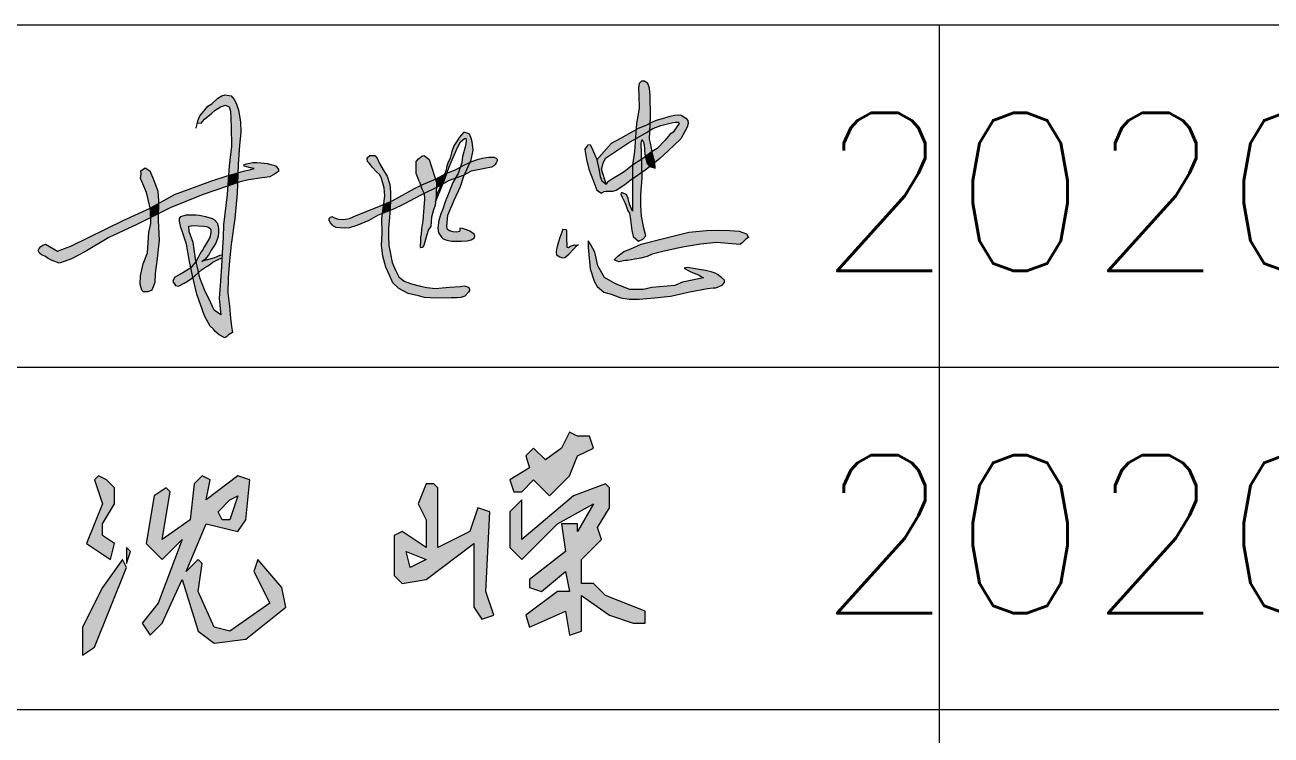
# Model space of a CAD drawing. Header units: millimetres. Extents: x 866561 to 876967, y 40200 to 44891.
# Drawn here: x 868176.13 to 868199.78, y 40240.37 to 40253.85 of the extents above; entities that cross this region are included whole.
import ezdxf
from ezdxf.enums import TextEntityAlignment as Align

# ---------------------------------------------------------------- set-up
doc = ezdxf.new("R2010")
doc.units = ezdxf.units.MM
doc.header["$LTSCALE"] = 1000
doc.header["$MEASUREMENT"] = 0
doc.layers.add('HATCH', color=8, linetype='Continuous')
doc.styles.add('ECEC_TQ', font='txt_l.shx', dxfattribs={"bigfont": 'hztxt_l.shx'})

msp = doc.modelspace()

# ---------------------------------------------------------------- hatches: boundary and pattern name
at = {"linetype": 'Continuous'}
h = msp.add_hatch(color=256, dxfattribs=at)
h.paths.add_polyline_path([(868184.648, 40244.006), (868184.648, 40242.796), (868184.799, 40242.569), (868185.026, 40242.645), (868184.874, 40243.099), (868184.95, 40244.611), (868184.723, 40244.687), (868184.572, 40244.233), (868183.967, 40243.931), (868183.967, 40245.065), (868183.891, 40245.141), (868183.74, 40245.141), (868183.589, 40244.762), (868183.74, 40244.46), (868183.74, 40243.931), (868183.286, 40244.233), (868183.135, 40244.157), (868183.135, 40243.401), (868183.286, 40243.25), (868183.74, 40243.326)])
h.paths.add_polyline_path([(868183.74, 40243.704), (868183.438, 40243.552), (868183.362, 40243.855)], flags=16)
h.paths.add_polyline_path([(868186.463, 40245.292), (868186.614, 40245.67), (868186.916, 40245.821), (868186.841, 40246.048), (868186.614, 40246.048), (868186.463, 40246.124), (868186.311, 40245.821), (868186.009, 40245.594), (868185.782, 40245.821), (868185.631, 40245.67), (868185.706, 40245.443), (868185.328, 40245.216), (868185.404, 40244.989), (868185.555, 40244.989), (868185.782, 40245.216), (868186.084, 40244.914)])
h.paths.add_polyline_path([(868187.219, 40244.687), (868187.219, 40245.065), (868187.143, 40245.141), (868186.538, 40244.914), (868185.555, 40244.082), (868185.555, 40244.838), (868185.328, 40244.611), (868185.328, 40243.931), (868185.555, 40243.704), (868186.236, 40244.384), (868186.916, 40244.762), (868186.614, 40244.233), (868186.614, 40244.384), (868186.311, 40244.384), (868186.387, 40243.855), (868185.706, 40243.326), (868185.706, 40243.174), (868185.933, 40243.099), (868186.387, 40243.477), (868186.463, 40243.099), (868186.236, 40243.099), (868185.631, 40242.645), (868185.706, 40242.418), (868186.387, 40242.721), (868186.463, 40242.267), (868186.689, 40242.342), (868186.689, 40243.023), (868187.219, 40242.645), (868187.673, 40242.494), (868187.899, 40242.494), (868187.899, 40242.721), (868187.143, 40243.023), (868186.916, 40243.25), (868186.689, 40243.25), (868186.689, 40243.704), (868187.068, 40244.082), (868186.992, 40244.309)])
h = msp.add_hatch(color=256, dxfattribs=at)
h.paths.add_polyline_path([(868177.6, 40244.157), (868177.6, 40244.384), (868177.827, 40244.762), (868177.827, 40245.065), (868177.676, 40245.216), (868177.525, 40245.292), (868177.449, 40245.216), (868177.6, 40244.762), (868177.298, 40244.006), (868177.751, 40243.704), (868177.827, 40244.006)])
h.paths.add_polyline_path([(868178.13, 40243.855), (868178.054, 40243.931), (868178.054, 40243.628)])
h.paths.add_polyline_path([(868178.054, 40243.552), (868177.978, 40243.704), (868177.6, 40243.174), (868177.222, 40242.418), (868177.222, 40241.889), (868177.449, 40242.04)])
h.paths.add_polyline_path([(868179.566, 40244.384), (868180.171, 40244.233), (868180.323, 40244.46), (868180.398, 40245.216), (868180.171, 40245.292), (868179.566, 40244.838), (868179.642, 40245.216), (868179.491, 40245.292), (868179.34, 40245.141), (868179.264, 40244.46), (868178.735, 40244.082), (868178.886, 40244.989), (868178.81, 40245.065), (868178.583, 40244.914), (868178.432, 40244.006), (868178.735, 40243.704), (868179.113, 40244.082), (868178.659, 40242.872), (868178.356, 40242.494), (868178.508, 40242.267), (868178.735, 40242.494), (868179.113, 40243.326), (868179.415, 40242.342), (868179.718, 40242.116), (868180.323, 40242.191), (868181.079, 40242.796), (868181.003, 40243.174), (868180.55, 40243.704), (868180.474, 40243.477), (868180.776, 40242.872), (868180.02, 40242.342), (868179.718, 40242.418), (868179.415, 40243.099), (868179.491, 40243.628), (868179.415, 40243.704), (868179.188, 40243.477)])
h.paths.add_polyline_path([(868179.793, 40244.611), (868180.02, 40244.838), (868180.171, 40244.914), (868180.02, 40244.46), (868179.869, 40244.46)], flags=16)
at = {"layer": 'HATCH'}
for points in [[(868187.994, 40252.523), (868187.983, 40252.653), (868187.951, 40252.744), (868187.888, 40252.786), (868187.829, 40252.786), (868187.787, 40252.74), (868187.769, 40252.663), (868187.776, 40252.512), (868187.783, 40252.271), (868187.734, 40251.98), (868187.726, 40251.869), (868187.772, 40251.896), (868187.917, 40251.954), (868187.995, 40251.992), (868188.001, 40252.109)], [(868180.202, 40251.574), (868180.223, 40251.809), (868180.22, 40252.015), (868180.18, 40252.234), (868180.137, 40252.37), (868180.097, 40252.439), (868180.041, 40252.509), (868179.929, 40252.53), (868179.865, 40252.511), (868179.79, 40252.466), (868179.675, 40252.359), (868179.598, 40252.309), (868179.526, 40252.215), (868179.451, 40252.127), (868179.408, 40252.031), (868179.399, 40251.996), (868179.473, 40251.989), (868179.537, 40252.063), (868179.669, 40252.174), (868179.736, 40252.235), (868179.837, 40252.302), (868179.935, 40252.329), (868180.003, 40252.302), (868180.03, 40252.214), (868180.043, 40251.914), (868180.05, 40251.554), (868180.006, 40251.176), (868179.994, 40250.995), (868180.171, 40251.046), (868180.178, 40251.204)], [(868187.995, 40251.992), (868187.917, 40251.954), (868187.772, 40251.896), (868187.726, 40251.869), (868187.713, 40251.692), (868187.925, 40251.814), (868187.988, 40251.855)], [(868188.708, 40252.04), (868188.669, 40252.082), (868188.581, 40252.139), (868188.529, 40252.145), (868188.452, 40252.142), (868188.371, 40252.12), (868188.225, 40252.076), (868188.111, 40252.044), (868188.022, 40252.005), (868187.995, 40251.992), (868187.988, 40251.855), (868188.041, 40251.89), (868188.197, 40251.943), (868188.323, 40251.977), (868188.431, 40251.999), (868188.477, 40252.007), (868188.526, 40252.006), (868188.543, 40251.981), (868188.432, 40251.821), (868188.365, 40251.771), (868188.278, 40251.667), (868188.129, 40251.51), (868188.029, 40251.45), (868188.043, 40251.379), (868188.081, 40251.241), (868188.176, 40251.318), (868188.334, 40251.464), (868188.575, 40251.693), (868188.698, 40251.915), (868188.715, 40251.985)], [(868184.272, 40251.381), (868184.344, 40251.541), (868184.394, 40251.632), (868184.43, 40251.663), (868184.471, 40251.698), (868184.496, 40251.703), (868184.504, 40251.655), (868184.486, 40251.561), (868184.433, 40251.354), (868184.42, 40251.239), (868184.39, 40251.152), (868184.403, 40251.159), (868184.473, 40251.199), (868184.571, 40251.241), (868184.594, 40251.294), (868184.632, 40251.479), (868184.616, 40251.635), (868184.597, 40251.707), (868184.58, 40251.751), (868184.562, 40251.777), (868184.542, 40251.791), (868184.48, 40251.809), (868184.45, 40251.809), (868184.373, 40251.72), (868184.341, 40251.672), (868184.307, 40251.618), (868184.27, 40251.561), (868184.228, 40251.453), (868184.199, 40251.324), (868184.156, 40251.229), (868184.126, 40251.154), (868184.121, 40251.097), (868184.088, 40251.017), (868184.117, 40251.033), (868184.135, 40251.04), (868184.179, 40251.162)], [(868187.298, 40251.423), (868187.582, 40251.617), (868187.713, 40251.692), (868187.726, 40251.869), (868187.683, 40251.844), (868187.437, 40251.705), (868187.262, 40251.608), (868186.978, 40251.288), (868187.017, 40251.12), (868187.045, 40250.979), (868187.079, 40250.893), (868187.156, 40250.832), (868187.067, 40251.116), (868187.101, 40251.232), (868187.146, 40251.322)], [(868187.988, 40251.855), (868187.925, 40251.814), (868187.713, 40251.692), (868187.695, 40251.453), (868187.66, 40251.189), (868187.833, 40251.306), (868187.83, 40251.419), (868187.825, 40251.601), (868187.827, 40251.634), (868187.842, 40251.68), (868187.87, 40251.616), (868187.883, 40251.505), (868187.885, 40251.475), (868187.891, 40251.402), (868187.907, 40251.36), (868188.029, 40251.45), (868187.997, 40251.61), (868187.98, 40251.687)], [(868186.972, 40251.316), (868186.956, 40251.355), (868186.9, 40251.491), (868186.865, 40251.561), (868186.857, 40251.583), (868186.814, 40251.576), (868186.797, 40251.545), (868186.756, 40251.486), (868186.788, 40251.299), (868186.831, 40251.118), (868186.903, 40250.919), (868186.984, 40250.717), (868187.07, 40250.659), (868187.112, 40250.685), (868187.149, 40250.69), (868187.174, 40250.692), (868187.225, 40250.692), (868187.279, 40250.693), (868187.351, 40250.713), (868187.512, 40250.818), (868187.605, 40250.895), (868187.659, 40250.931), (868187.66, 40251.189), (868187.502, 40251.067), (868187.383, 40250.993), (868187.313, 40250.95), (868187.257, 40250.919), (868187.182, 40250.866), (868187.156, 40250.832), (868187.079, 40250.893), (868187.045, 40250.979), (868187.017, 40251.12)], [(868188.043, 40251.379), (868188.029, 40251.45), (868188.029, 40251.45), (868187.907, 40251.36), (868187.905, 40251.34), (868187.937, 40251.225), (868187.986, 40251.165), (868188.081, 40251.241)], [(868180.864, 40251.018), (868180.939, 40251.069), (868180.941, 40251.112), (868180.897, 40251.17), (868180.852, 40251.193), (868180.794, 40251.207), (868180.726, 40251.224), (868180.611, 40251.236), (868180.53, 40251.24), (868180.454, 40251.24), (868180.394, 40251.23), (868180.332, 40251.218), (868180.285, 40251.197), (868180.289, 40251.172), (868180.341, 40251.16), (868180.409, 40251.143), (868180.479, 40251.129), (868180.417, 40251.11), (868180.275, 40251.075), (868180.171, 40251.046), (868180.164, 40250.862), (868180.211, 40250.878), (868180.374, 40250.911), (868180.631, 40250.954), (868180.774, 40250.97)], [(868183.054, 40250.826), (868183.003, 40250.983), (868182.929, 40251.105), (868182.859, 40251.22), (868182.812, 40251.324), (868182.769, 40251.373), (868182.674, 40251.377), (868182.621, 40251.328), (868182.631, 40251.262), (868182.661, 40251.228), (868182.689, 40251.197), (868182.726, 40251.145), (868182.796, 40251.074), (868182.862, 40251.011), (868182.893, 40250.936), (868182.947, 40250.76), (868182.96, 40250.608), (868182.94, 40250.464), (868182.937, 40250.444), (868183.065, 40250.498), (868183.069, 40250.677)], [(868183.849, 40251.14), (868183.797, 40251.296), (868183.705, 40251.372), (868183.66, 40251.36), (868183.596, 40251.312), (868183.552, 40251.26), (868183.552, 40251.176), (868183.552, 40251.035), (868183.616, 40250.875), (868183.639, 40250.808), (868183.65, 40250.813), (868183.92, 40250.927)], [(868184.571, 40251.241), (868184.473, 40251.199), (868184.403, 40251.159), (868184.39, 40251.152), (868184.348, 40251.031), (868184.298, 40250.945), (868184.445, 40250.996), (868184.468, 40251.009)], [(868184.982, 40251.155), (868185.029, 40251.179), (868185.051, 40251.202), (868185.073, 40251.237), (868185.088, 40251.275), (868185.087, 40251.303), (868185.083, 40251.314), (868185.074, 40251.327), (868185.027, 40251.343), (868184.934, 40251.343), (868184.884, 40251.336), (868184.814, 40251.323), (868184.737, 40251.306), (868184.66, 40251.279), (868184.584, 40251.246), (868184.571, 40251.241), (868184.468, 40251.009), (868184.596, 40251.077), (868184.823, 40251.12)], [(868187.833, 40251.306), (868187.66, 40251.189), (868187.659, 40250.931), (868187.841, 40251.056)], [(868187.937, 40251.225), (868187.905, 40251.34), (868187.907, 40251.36), (868187.851, 40251.318), (868187.833, 40251.306), (868187.841, 40251.056), (868187.918, 40251.109), (868187.986, 40251.165)], [(868188.081, 40251.241), (868187.986, 40251.165), (868188.085, 40251.134)], [(868178.651, 40250.699), (868178.568, 40250.92), (868178.498, 40251.087), (868178.41, 40251.143), (868178.327, 40251.087), (868178.333, 40251.024), (868178.322, 40250.936), (868178.365, 40250.837), (868178.439, 40250.672), (868178.469, 40250.538), (868178.504, 40250.375), (868178.664, 40250.463), (868178.665, 40250.514)], [(868179.513, 40250.636), (868179.98, 40250.798), (868179.994, 40250.995), (868179.965, 40250.987), (868179.658, 40250.886), (868178.968, 40250.632), (868178.664, 40250.463), (868178.66, 40250.269), (868178.883, 40250.38)], [(868180.171, 40251.046), (868179.994, 40250.995), (868179.98, 40250.798), (868180.164, 40250.862)], [(868184.088, 40251.017), (868183.933, 40250.933), (868183.92, 40250.927), (868183.94, 40250.865), (868183.938, 40250.769), (868183.975, 40250.787), (868184.026, 40250.816)], [(868184.392, 40250.786), (868184.456, 40250.981), (868184.468, 40251.009), (868184.445, 40250.996), (868184.298, 40250.945), (868184.25, 40250.862), (868184.172, 40250.663), (868184.101, 40250.494), (868184.057, 40250.358), (868184.022, 40250.27), (868183.983, 40250.143), (868183.967, 40250.001), (868183.976, 40249.906), (868184.043, 40249.82), (868184.063, 40249.795), (868184.132, 40249.768), (868184.231, 40249.75), (868184.297, 40249.749), (868184.405, 40249.749), (868184.523, 40249.753), (868184.594, 40249.776), (868184.629, 40249.792), (868184.658, 40249.812), (868184.664, 40249.843), (868184.656, 40249.88), (868184.574, 40249.937), (868184.524, 40249.955), (868184.431, 40249.99), (868184.38, 40249.998), (868184.38, 40249.959), (868184.377, 40249.935), (868184.325, 40249.922), (868184.256, 40249.924), (868184.187, 40249.943), (868184.149, 40249.973), (868184.133, 40250.024), (868184.157, 40250.243), (868184.275, 40250.529)], [(868184.135, 40251.04), (868184.117, 40251.033), (868184.088, 40251.017), (868184.026, 40250.816), (868184.058, 40250.834), (868184.101, 40250.942)], [(868184.348, 40251.031), (868184.39, 40251.152), (868184.3, 40251.103), (868184.135, 40251.04), (868184.101, 40250.942), (868184.058, 40250.834), (868184.177, 40250.902), (868184.298, 40250.945)], [(868187.844, 40250.95), (868187.841, 40251.056), (868187.659, 40250.931), (868187.657, 40250.663), (868187.656, 40250.45), (868187.657, 40250.32), (868187.604, 40250.453), (868187.576, 40250.56), (868187.541, 40250.635), (868187.493, 40250.655), (868187.466, 40250.666), (868187.445, 40250.669), (868187.437, 40250.64), (868187.453, 40250.594), (868187.511, 40250.482), (868187.538, 40250.422), (868187.569, 40250.327), (868187.603, 40250.277), (868187.619, 40250.151), (868187.647, 40249.951), (868187.67, 40249.834), (868187.775, 40249.75), (868187.855, 40249.786), (868187.91, 40249.851), (868187.876, 40249.997), (868187.83, 40250.226), (868187.819, 40250.425), (868187.819, 40250.626)], [(868179.451, 40249.052), (868179.426, 40249.157), (868179.351, 40249.091), (868179.318, 40249.063), (868179.318, 40249.062), (868179.394, 40248.744), (868179.538, 40248.332), (868179.647, 40248.132), (868179.709, 40248.079), (868179.735, 40248.038), (868179.812, 40247.97), (868179.922, 40247.914), (868179.96, 40247.94), (868179.994, 40247.972), (868180.067, 40248.017), (868180.046, 40248.126), (868180.029, 40248.287), (868180.009, 40248.514), (868179.982, 40248.768), (868179.985, 40249.053), (868180.014, 40249.375), (868180.041, 40249.683), (868180.111, 40250.178), (868180.156, 40250.654), (868180.164, 40250.862), (868179.98, 40250.798), (868179.969, 40250.636), (868179.895, 40250.058), (868179.888, 40249.815), (868179.878, 40249.633), (868179.858, 40249.268), (868179.838, 40248.989), (868179.814, 40248.668), (868179.834, 40248.466), (868179.848, 40248.349), (868179.721, 40248.439), (868179.655, 40248.58), (868179.536, 40248.827)], [(868183.642, 40250.624), (868183.705, 40250.655), (868183.662, 40250.742), (868183.639, 40250.808), (868183.523, 40250.751), (868183.111, 40250.518), (868183.065, 40250.498), (868183.053, 40250.326), (868183.124, 40250.353), (868183.32, 40250.45)], [(868183.933, 40250.603), (868183.938, 40250.769), (868183.705, 40250.655), (868183.71, 40250.546), (868183.696, 40250.388), (868183.681, 40250.136), (868183.656, 40249.985), (868183.647, 40249.882), (868183.637, 40249.823), (868183.635, 40249.772), (868183.635, 40249.728), (868183.628, 40249.671), (868183.629, 40249.643), (868183.634, 40249.63), (868183.641, 40249.623), (868183.668, 40249.625), (868183.697, 40249.668), (868183.747, 40249.849), (868183.789, 40249.969), (868183.829, 40250.025), (868183.841, 40250.206), (868183.881, 40250.342), (868183.913, 40250.434)], [(868183.94, 40250.865), (868183.92, 40250.927), (868183.65, 40250.813), (868183.639, 40250.808), (868183.662, 40250.742), (868183.705, 40250.655), (868183.938, 40250.769)], [(868184.058, 40250.834), (868184.026, 40250.816), (868183.953, 40250.652), (868183.931, 40250.587), (868183.92, 40250.493), (868184.002, 40250.694)], [(868183.065, 40250.498), (868182.937, 40250.444), (868182.914, 40250.274), (868183.053, 40250.326)], [(868177.72, 40249.82), (868178.252, 40250.066), (868178.513, 40250.196), (868178.509, 40250.351), (868178.504, 40250.375), (868177.993, 40250.143), (868177.013, 40249.659), (868176.744, 40249.557), (868176.52, 40249.694), (868176.468, 40249.672), (868176.433, 40249.645), (868176.398, 40249.61), (868176.379, 40249.573), (868176.404, 40249.519), (868176.443, 40249.488), (868176.509, 40249.461), (868176.569, 40249.422), (868176.645, 40249.379), (868176.779, 40249.332), (868176.89, 40249.369), (868177.01, 40249.412), (868177.264, 40249.544)], [(868178.674, 40249.769), (868178.658, 40250.143), (868178.66, 40250.269), (868178.513, 40250.196), (868178.516, 40250.081), (868178.478, 40249.922), (868178.453, 40249.525), (868178.374, 40249.319), (868178.322, 40249.087), (868178.313, 40248.929), (868178.347, 40248.817), (868178.378, 40248.785), (868178.464, 40248.785), (868178.539, 40248.821), (868178.595, 40248.965), (868178.599, 40249.135), (868178.64, 40249.419)], [(868178.664, 40250.463), (868178.504, 40250.375), (868178.509, 40250.351), (868178.513, 40250.196), (868178.66, 40250.269)], [(868182.834, 40250.244), (868182.914, 40250.274), (868182.937, 40250.444), (868182.816, 40250.393), (868182.414, 40250.238), (868182.289, 40250.179), (868182.172, 40250.158), (868182.08, 40250.167), (868182.019, 40250.183), (868181.953, 40250.216), (868181.926, 40250.207), (868181.905, 40250.181), (868181.902, 40250.138), (868181.926, 40250.097), (868181.957, 40250.06), (868181.987, 40250.033), (868182.032, 40250.011), (868182.11, 40250.001), (868182.201, 40249.995), (868182.289, 40250.001), (868182.425, 40250.049), (868182.652, 40250.143)], [(868183.026, 40249.852), (868183.029, 40249.993), (868183.044, 40250.199), (868183.053, 40250.326), (868182.914, 40250.274), (868182.901, 40250.179), (868182.907, 40249.894), (868182.897, 40249.67), (868182.918, 40249.461), (868182.975, 40249.253), (868183.044, 40249.105), (868183.11, 40248.958), (868183.222, 40248.852), (868183.404, 40248.755), (868183.597, 40248.713), (868183.708, 40248.679), (868183.953, 40248.663), (868184.22, 40248.67), (868184.324, 40248.672), (868184.399, 40248.677), (868184.477, 40248.701), (868184.549, 40248.777), (868184.567, 40248.813), (868184.567, 40248.83), (868184.554, 40248.867), (868184.527, 40248.881), (868184.491, 40248.894), (868184.463, 40248.899), (868184.392, 40248.887), (868184.187, 40248.873), (868184.044, 40248.86), (868183.922, 40248.849), (868183.757, 40248.869), (868183.634, 40248.895), (868183.462, 40248.936), (868183.324, 40248.992), (868183.223, 40249.069), (868183.162, 40249.196), (868183.1, 40249.343), (868183.063, 40249.507), (868183.033, 40249.667)], [(868179.726, 40250.156), (868179.689, 40250.179), (868179.618, 40250.196), (868179.554, 40250.216), (868179.497, 40250.23), (868179.433, 40250.24), (868179.372, 40250.247), (868179.274, 40250.247), (868179.19, 40250.247), (868179.086, 40250.216), (868179.059, 40250.176), (868179.059, 40250.125), (868179.089, 40250.011), (868179.119, 40249.917), (868179.197, 40249.691), (868179.254, 40249.361), (868179.279, 40249.245), (868179.376, 40249.369), (868179.366, 40249.412), (868179.321, 40249.724), (868179.247, 40249.934), (868179.238, 40250.034), (868179.329, 40250.049), (868179.521, 40250.032), (868179.575, 40250.026), (868179.616, 40250.006), (868179.647, 40249.991), (868179.657, 40249.956), (868179.657, 40249.913), (868179.64, 40249.819), (868179.592, 40249.745), (868179.536, 40249.646), (868179.497, 40249.58), (868179.475, 40249.543), (868179.447, 40249.5), (868179.414, 40249.439), (868179.376, 40249.369), (868179.426, 40249.157), (868179.481, 40249.204), (868179.553, 40249.252), (868179.633, 40249.302), (868179.694, 40249.347), (868179.786, 40249.397), (868179.867, 40249.434), (868179.87, 40249.49), (868179.833, 40249.48), (868179.731, 40249.441), (868179.688, 40249.423), (868179.577, 40249.393), (868179.512, 40249.379), (868179.541, 40249.401), (868179.612, 40249.482), (868179.639, 40249.526), (868179.666, 40249.58), (868179.703, 40249.633), (868179.75, 40249.711), (868179.794, 40249.836), (868179.8, 40249.92), (868179.8, 40249.984), (868179.797, 40250.034), (868179.78, 40250.099)], [(868186.546, 40249.602), (868186.596, 40249.662), (868186.613, 40249.674), (868186.556, 40249.678), (868186.483, 40249.652), (868186.443, 40249.627), (868186.415, 40249.632), (868186.413, 40249.66), (868186.413, 40249.698), (868186.407, 40249.755), (868186.407, 40249.798), (868186.407, 40249.858), (868186.405, 40249.893), (868186.405, 40249.939), (868186.4, 40249.969), (868186.335, 40249.974), (868186.315, 40249.921), (868186.277, 40249.821), (868186.232, 40249.67), (868186.217, 40249.59), (868186.207, 40249.542), (868186.214, 40249.492), (868186.282, 40249.449), (868186.332, 40249.434), (868186.372, 40249.437), (868186.453, 40249.499)], [(868188.235, 40249.555), (868188.484, 40249.611), (868188.647, 40249.641), (868188.946, 40249.693), (868189.251, 40249.723), (868189.704, 40249.685), (868189.737, 40249.718), (868189.811, 40249.787), (868189.857, 40249.815), (868189.824, 40249.886), (868189.684, 40249.939), (868189.508, 40249.952), (868189.287, 40249.957), (868189.063, 40249.949), (868188.728, 40249.919), (868188.446, 40249.85), (868188.273, 40249.807), (868187.822, 40249.689), (868187.626, 40249.605), (868187.494, 40249.55), (868187.377, 40249.466), (868187.313, 40249.395), (868187.397, 40249.354), (868187.52, 40249.382), (868187.56, 40249.384), (868187.705, 40249.405), (868187.817, 40249.423), (868187.937, 40249.458), (868188.034, 40249.504)], [(868186.944, 40249.539), (868186.868, 40249.679), (868186.817, 40249.753), (868186.819, 40249.635), (868186.855, 40249.222), (868186.93, 40248.987), (868186.99, 40248.889), (868187.111, 40248.783), (868187.251, 40248.743), (868187.437, 40248.674), (868187.592, 40248.648), (868187.782, 40248.646), (868188.078, 40248.67), (868188.379, 40248.705), (868188.468, 40248.725), (868188.631, 40248.759), (868188.744, 40248.789), (868189.079, 40248.852), (868189.186, 40248.86), (868189.237, 40248.86), (868189.358, 40248.912), (868189.404, 40248.961), (868189.406, 40249.009), (868189.344, 40249.059), (868189.273, 40249.114), (868189.227, 40249.142), (868189.15, 40249.168), (868189.043, 40249.19), (868188.844, 40249.223), (868188.701, 40249.249), (868188.64, 40249.235), (868188.755, 40249.17), (868188.799, 40249.152), (868188.912, 40249.106), (868188.96, 40249.076), (868189.005, 40249.053), (868188.605, 40248.967), (868188.459, 40248.907), (868188.024, 40248.868), (868187.863, 40248.829), (868187.606, 40248.829), (868187.337, 40248.939), (868187.125, 40249.058), (868187.002, 40249.279)], [(868179.376, 40249.369), (868179.279, 40249.245), (868179.318, 40249.063), (868179.351, 40249.091), (868179.426, 40249.157)], [(868179.318, 40249.063), (868179.279, 40249.245), (868179.123, 40249.15), (868178.975, 40249.065), (868178.947, 40249.02), (868178.938, 40248.983), (868178.984, 40248.904), (868179.044, 40248.894), (868179.153, 40248.952), (868179.227, 40248.998), (868179.288, 40249.037)]]:
    msp.add_hatch(color=256, dxfattribs=at).paths.add_polyline_path(points)

# ---------------------------------------------------------------- linework, layer by layer
for p, q in [((868158.484, 40253.855), (868268.484, 40253.855)), ((868193.484, 40221.355), (868193.484, 40253.855)), ((868158.484, 40247.355), (868213.484, 40247.355)), ((868158.484, 40240.855), (868213.484, 40240.855))]:
    msp.add_line(p, q)
for points in [[(868187.905, 40251.34), (868187.937, 40251.225), (868187.986, 40251.165), (868188.085, 40251.134), (868188.081, 40251.241), (868188.043, 40251.379), (868187.997, 40251.61), (868187.98, 40251.687), (868188.001, 40252.109), (868187.994, 40252.523), (868187.983, 40252.653), (868187.951, 40252.744), (868187.888, 40252.786), (868187.829, 40252.786), (868187.787, 40252.74), (868187.769, 40252.663), (868187.776, 40252.512), (868187.783, 40252.271), (868187.734, 40251.98), (868187.695, 40251.453), (868187.66, 40251.189), (868187.657, 40250.663), (868187.656, 40250.45), (868187.657, 40250.32), (868187.604, 40250.453), (868187.576, 40250.56), (868187.541, 40250.635)], [(868179.376, 40251.897), (868179.408, 40252.031), (868179.451, 40252.127), (868179.526, 40252.215), (868179.598, 40252.309), (868179.675, 40252.359), (868179.79, 40252.466), (868179.865, 40252.511), (868179.929, 40252.53), (868180.041, 40252.509), (868180.097, 40252.439), (868180.137, 40252.37), (868180.18, 40252.234), (868180.22, 40252.015), (868180.223, 40251.809), (868180.202, 40251.574), (868180.178, 40251.204), (868180.156, 40250.654), (868180.111, 40250.178), (868180.041, 40249.683), (868180.014, 40249.375), (868179.985, 40249.053), (868179.982, 40248.768), (868180.009, 40248.514), (868180.029, 40248.287), (868180.046, 40248.126), (868180.067, 40248.017), (868179.994, 40247.972), (868179.96, 40247.94), (868179.922, 40247.914), (868179.812, 40247.97), (868179.735, 40248.038), (868179.709, 40248.079), (868179.647, 40248.132), (868179.538, 40248.332), (868179.394, 40248.744), (868179.318, 40249.062), (868179.254, 40249.361), (868179.197, 40249.691), (868179.119, 40249.917), (868179.089, 40250.011), (868179.059, 40250.125), (868179.059, 40250.176), (868179.086, 40250.216), (868179.086, 40250.216), (868179.19, 40250.247), (868179.274, 40250.247), (868179.274, 40250.247), (868179.372, 40250.247), (868179.433, 40250.24), (868179.497, 40250.23), (868179.554, 40250.216), (868179.618, 40250.196), (868179.689, 40250.179), (868179.726, 40250.156), (868179.78, 40250.099), (868179.797, 40250.034), (868179.8, 40249.984), (868179.8, 40249.92), (868179.794, 40249.836), (868179.75, 40249.711), (868179.703, 40249.633), (868179.666, 40249.58), (868179.639, 40249.526), (868179.612, 40249.482), (868179.612, 40249.482), (868179.541, 40249.401), (868179.483, 40249.357)], [(868179.399, 40251.996), (868179.473, 40251.989), (868179.473, 40251.989), (868179.537, 40252.063), (868179.669, 40252.174), (868179.736, 40252.235), (868179.837, 40252.302), (868179.935, 40252.329), (868179.935, 40252.329), (868180.003, 40252.302), (868180.03, 40252.214), (868180.043, 40251.914), (868180.05, 40251.554), (868180.006, 40251.176), (868179.969, 40250.636), (868179.895, 40250.058), (868179.888, 40249.815), (868179.878, 40249.633), (868179.858, 40249.268), (868179.838, 40248.989), (868179.814, 40248.668), (868179.834, 40248.466), (868179.848, 40248.349), (868179.848, 40248.349), (868179.721, 40248.439), (868179.655, 40248.58), (868179.536, 40248.827), (868179.451, 40249.052), (868179.366, 40249.412), (868179.321, 40249.724), (868179.247, 40249.934), (868179.238, 40250.034), (868179.238, 40250.034), (868179.329, 40250.049), (868179.521, 40250.032), (868179.521, 40250.032), (868179.575, 40250.026), (868179.616, 40250.006), (868179.647, 40249.991), (868179.657, 40249.956), (868179.657, 40249.913), (868179.64, 40249.819), (868179.592, 40249.745), (868179.536, 40249.646), (868179.497, 40249.58), (868179.475, 40249.543), (868179.447, 40249.5), (868179.414, 40249.439), (868179.376, 40249.369), (868179.279, 40249.245), (868179.123, 40249.15), (868178.975, 40249.065), (868178.947, 40249.02), (868178.938, 40248.983), (868178.984, 40248.904), (868179.044, 40248.894), (868179.153, 40248.952), (868179.227, 40248.998), (868179.288, 40249.037), (868179.351, 40249.091), (868179.481, 40249.204), (868179.553, 40249.252), (868179.633, 40249.302), (868179.694, 40249.347), (868179.786, 40249.397), (868179.867, 40249.434)], [(868186.756, 40251.486), (868186.797, 40251.545), (868186.814, 40251.576), (868186.814, 40251.576), (868186.857, 40251.583), (868186.865, 40251.561), (868186.9, 40251.491), (868186.956, 40251.355), (868186.972, 40251.316), (868187.017, 40251.12), (868187.045, 40250.979), (868187.079, 40250.893), (868187.156, 40250.832), (868187.067, 40251.116), (868187.101, 40251.232), (868187.146, 40251.322), (868187.298, 40251.423), (868187.582, 40251.617), (868187.925, 40251.814), (868188.041, 40251.89), (868188.197, 40251.943), (868188.323, 40251.977), (868188.431, 40251.999), (868188.477, 40252.007), (868188.526, 40252.006), (868188.543, 40251.981), (868188.432, 40251.821), (868188.365, 40251.771), (868188.278, 40251.667), (868188.129, 40251.51), (868188.029, 40251.45), (868187.851, 40251.318), (868187.66, 40251.189), (868187.502, 40251.067), (868187.383, 40250.993), (868187.313, 40250.95), (868187.257, 40250.919), (868187.182, 40250.866), (868187.156, 40250.832)], [(868186.978, 40251.288), (868187.262, 40251.608), (868187.437, 40251.705), (868187.683, 40251.844), (868187.772, 40251.896), (868187.917, 40251.954), (868188.022, 40252.005), (868188.111, 40252.044), (868188.225, 40252.076), (868188.371, 40252.12), (868188.452, 40252.142), (868188.529, 40252.145), (868188.581, 40252.139), (868188.669, 40252.082), (868188.708, 40252.04), (868188.715, 40251.985), (868188.698, 40251.915), (868188.575, 40251.693), (868188.334, 40251.464), (868188.176, 40251.318), (868187.918, 40251.109), (868187.605, 40250.895), (868187.512, 40250.818), (868187.351, 40250.713), (868187.279, 40250.693), (868187.225, 40250.692), (868187.174, 40250.692), (868187.149, 40250.69), (868187.112, 40250.685), (868187.07, 40250.659)], [(868183.92, 40250.493), (868184.002, 40250.694), (868184.101, 40250.942), (868184.179, 40251.162), (868184.272, 40251.381), (868184.344, 40251.541), (868184.394, 40251.632), (868184.43, 40251.663), (868184.471, 40251.698), (868184.496, 40251.703), (868184.504, 40251.655), (868184.486, 40251.561), (868184.433, 40251.354), (868184.42, 40251.239), (868184.348, 40251.031), (868184.25, 40250.862), (868184.172, 40250.663), (868184.101, 40250.494), (868184.057, 40250.358), (868184.022, 40250.27), (868183.983, 40250.143), (868183.967, 40250.001), (868183.976, 40249.906), (868184.043, 40249.82), (868184.063, 40249.795), (868184.132, 40249.768), (868184.231, 40249.75), (868184.297, 40249.749), (868184.405, 40249.749), (868184.523, 40249.753), (868184.594, 40249.776), (868184.629, 40249.792), (868184.658, 40249.812), (868184.664, 40249.843), (868184.656, 40249.88), (868184.574, 40249.937), (868184.524, 40249.955), (868184.431, 40249.99), (868184.38, 40249.998), (868184.38, 40249.959), (868184.377, 40249.935), (868184.325, 40249.922), (868184.256, 40249.924), (868184.187, 40249.943), (868184.149, 40249.973), (868184.133, 40250.024), (868184.157, 40250.243), (868184.275, 40250.529), (868184.392, 40250.786), (868184.456, 40250.981), (868184.594, 40251.294), (868184.632, 40251.479), (868184.616, 40251.635), (868184.597, 40251.707), (868184.58, 40251.751), (868184.562, 40251.777), (868184.542, 40251.791), (868184.48, 40251.809), (868184.45, 40251.809), (868184.373, 40251.72), (868184.341, 40251.672), (868184.307, 40251.618), (868184.27, 40251.561), (868184.228, 40251.453), (868184.199, 40251.324), (868184.156, 40251.229), (868184.126, 40251.154), (868184.121, 40251.097)], [(868187.541, 40250.635), (868187.493, 40250.655), (868187.466, 40250.666), (868187.445, 40250.669), (868187.437, 40250.64), (868187.453, 40250.594), (868187.511, 40250.482), (868187.538, 40250.422), (868187.569, 40250.327), (868187.603, 40250.277), (868187.619, 40250.151), (868187.647, 40249.951), (868187.67, 40249.834), (868187.775, 40249.75), (868187.855, 40249.786), (868187.91, 40249.851), (868187.91, 40249.851), (868187.876, 40249.997), (868187.83, 40250.226), (868187.819, 40250.425), (868187.819, 40250.626), (868187.844, 40250.95), (868187.83, 40251.419), (868187.825, 40251.601), (868187.827, 40251.634), (868187.842, 40251.68), (868187.842, 40251.68), (868187.87, 40251.616), (868187.883, 40251.505), (868187.885, 40251.475), (868187.891, 40251.402), (868187.907, 40251.36), (868187.905, 40251.34)], [(868186.756, 40251.486), (868186.788, 40251.299), (868186.831, 40251.118), (868186.903, 40250.919), (868186.984, 40250.717), (868187.07, 40250.659)], [(868176.52, 40249.694), (868176.744, 40249.557), (868177.013, 40249.659), (868177.993, 40250.143), (868178.504, 40250.375), (868178.968, 40250.632), (868179.658, 40250.886), (868179.965, 40250.987), (868180.275, 40251.075), (868180.417, 40251.11), (868180.479, 40251.129), (868180.409, 40251.143), (868180.341, 40251.16), (868180.289, 40251.172), (868180.289, 40251.172), (868180.285, 40251.197), (868180.332, 40251.218), (868180.394, 40251.23), (868180.454, 40251.24), (868180.53, 40251.24), (868180.611, 40251.236), (868180.726, 40251.224), (868180.794, 40251.207), (868180.852, 40251.193), (868180.897, 40251.17), (868180.941, 40251.112), (868180.939, 40251.069), (868180.864, 40251.018), (868180.774, 40250.97), (868180.631, 40250.954), (868180.374, 40250.911), (868180.211, 40250.878), (868179.513, 40250.636), (868178.883, 40250.38), (868178.252, 40250.066), (868177.72, 40249.82), (868177.264, 40249.544), (868177.01, 40249.412), (868176.89, 40249.369), (868176.779, 40249.332), (868176.645, 40249.379), (868176.569, 40249.422), (868176.509, 40249.461), (868176.443, 40249.488), (868176.404, 40249.519), (868176.379, 40249.573), (868176.398, 40249.61), (868176.433, 40249.645), (868176.468, 40249.672), (868176.52, 40249.694)], [(868185.074, 40251.327), (868185.083, 40251.314), (868185.087, 40251.303), (868185.088, 40251.275), (868185.073, 40251.237), (868185.051, 40251.202), (868185.029, 40251.179), (868184.982, 40251.155), (868184.823, 40251.12), (868184.596, 40251.077), (868184.445, 40250.996), (868184.177, 40250.902), (868183.975, 40250.787), (868183.642, 40250.624), (868183.32, 40250.45), (868183.124, 40250.353), (868182.834, 40250.244), (868182.652, 40250.143), (868182.425, 40250.049), (868182.289, 40250.001), (868182.201, 40249.995), (868182.11, 40250.001), (868182.032, 40250.011), (868181.987, 40250.033), (868181.957, 40250.06), (868181.926, 40250.097), (868181.902, 40250.138), (868181.905, 40250.181), (868181.926, 40250.207), (868181.953, 40250.216)], [(868181.953, 40250.216), (868182.019, 40250.183), (868182.08, 40250.167), (868182.172, 40250.158), (868182.289, 40250.179), (868182.414, 40250.238), (868182.816, 40250.393), (868183.111, 40250.518), (868183.523, 40250.751), (868183.65, 40250.813), (868183.933, 40250.933), (868184.117, 40251.033), (868184.3, 40251.103), (868184.403, 40251.159), (868184.473, 40251.199), (868184.584, 40251.246), (868184.66, 40251.279), (868184.737, 40251.306), (868184.814, 40251.323), (868184.884, 40251.336), (868184.934, 40251.343), (868185.027, 40251.343), (868185.027, 40251.343), (868185.074, 40251.327)], [(868182.631, 40251.262), (868182.621, 40251.328), (868182.674, 40251.377), (868182.769, 40251.373), (868182.812, 40251.324), (868182.859, 40251.22), (868182.929, 40251.105), (868183.003, 40250.983), (868183.054, 40250.826), (868183.069, 40250.677), (868183.065, 40250.498), (868183.044, 40250.199), (868183.029, 40249.993), (868183.026, 40249.852), (868183.033, 40249.667), (868183.063, 40249.507), (868183.1, 40249.343), (868183.162, 40249.196), (868183.223, 40249.069), (868183.324, 40248.992), (868183.462, 40248.936), (868183.634, 40248.895), (868183.757, 40248.869), (868183.922, 40248.849), (868184.044, 40248.86), (868184.187, 40248.873), (868184.392, 40248.887), (868184.463, 40248.899), (868184.491, 40248.894), (868184.527, 40248.881), (868184.554, 40248.867), (868184.567, 40248.83), (868184.567, 40248.813), (868184.549, 40248.777), (868184.477, 40248.701), (868184.399, 40248.677), (868184.324, 40248.672), (868184.22, 40248.67), (868183.953, 40248.663), (868183.708, 40248.679), (868183.597, 40248.713), (868183.404, 40248.755), (868183.222, 40248.852), (868183.11, 40248.958), (868183.044, 40249.105), (868182.975, 40249.253), (868182.918, 40249.461), (868182.897, 40249.67), (868182.907, 40249.894), (868182.901, 40250.179), (868182.94, 40250.464), (868182.96, 40250.608), (868182.947, 40250.76), (868182.893, 40250.936), (868182.862, 40251.011), (868182.796, 40251.074), (868182.726, 40251.145), (868182.689, 40251.197), (868182.661, 40251.228), (868182.631, 40251.262)], [(868183.616, 40250.875), (868183.552, 40251.035), (868183.552, 40251.176), (868183.552, 40251.26), (868183.596, 40251.312), (868183.66, 40251.36), (868183.705, 40251.372), (868183.797, 40251.296), (868183.849, 40251.14), (868183.94, 40250.865), (868183.933, 40250.603), (868183.913, 40250.434), (868183.881, 40250.342), (868183.841, 40250.206), (868183.829, 40250.025), (868183.789, 40249.969), (868183.747, 40249.849), (868183.697, 40249.668), (868183.668, 40249.625), (868183.641, 40249.623)], [(868178.327, 40251.087), (868178.41, 40251.143), (868178.498, 40251.087), (868178.568, 40250.92), (868178.651, 40250.699), (868178.665, 40250.514), (868178.658, 40250.143), (868178.674, 40249.769), (868178.64, 40249.419), (868178.599, 40249.135), (868178.595, 40248.965), (868178.539, 40248.821), (868178.464, 40248.785), (868178.378, 40248.785), (868178.347, 40248.817), (868178.313, 40248.929), (868178.322, 40249.087), (868178.374, 40249.319), (868178.453, 40249.525), (868178.478, 40249.922), (868178.516, 40250.081), (868178.509, 40250.351), (868178.469, 40250.538), (868178.439, 40250.672), (868178.365, 40250.837), (868178.322, 40250.936), (868178.333, 40251.024), (868178.327, 40251.087)], [(868184.121, 40251.097), (868184.088, 40251.017), (868184.026, 40250.816), (868183.953, 40250.652), (868183.931, 40250.587)], [(868183.616, 40250.875), (868183.662, 40250.742), (868183.705, 40250.655), (868183.71, 40250.546), (868183.696, 40250.388), (868183.681, 40250.136), (868183.656, 40249.985), (868183.647, 40249.882), (868183.637, 40249.823), (868183.635, 40249.772), (868183.635, 40249.728), (868183.628, 40249.671), (868183.629, 40249.643)], [(868186.335, 40249.974), (868186.315, 40249.921), (868186.277, 40249.821), (868186.232, 40249.67), (868186.217, 40249.59), (868186.207, 40249.542), (868186.214, 40249.492), (868186.214, 40249.492), (868186.282, 40249.449), (868186.332, 40249.434), (868186.372, 40249.437), (868186.453, 40249.499), (868186.546, 40249.602), (868186.596, 40249.662), (868186.631, 40249.685)], [(868186.335, 40249.974), (868186.4, 40249.969), (868186.405, 40249.939), (868186.405, 40249.893), (868186.407, 40249.858), (868186.407, 40249.798), (868186.407, 40249.755), (868186.413, 40249.698), (868186.413, 40249.66), (868186.415, 40249.632), (868186.415, 40249.632), (868186.443, 40249.627), (868186.483, 40249.652), (868186.556, 40249.678), (868186.556, 40249.678), (868186.613, 40249.674)], [(868187.377, 40249.466), (868187.494, 40249.55), (868187.626, 40249.605), (868187.822, 40249.689), (868188.273, 40249.807), (868188.446, 40249.85), (868188.728, 40249.919), (868189.063, 40249.949), (868189.287, 40249.957), (868189.508, 40249.952), (868189.684, 40249.939), (868189.824, 40249.886), (868189.824, 40249.886), (868189.857, 40249.815), (868189.811, 40249.787), (868189.737, 40249.718), (868189.704, 40249.685), (868189.704, 40249.685), (868189.251, 40249.723), (868188.946, 40249.693), (868188.647, 40249.641), (868188.484, 40249.611), (868188.235, 40249.555), (868188.034, 40249.504), (868187.937, 40249.458), (868187.817, 40249.423), (868187.705, 40249.405), (868187.56, 40249.384), (868187.52, 40249.382), (868187.397, 40249.354), (868187.313, 40249.395), (868187.377, 40249.466), (868187.377, 40249.466)], [(868183.629, 40249.643), (868183.634, 40249.63), (868183.641, 40249.623)], [(868186.817, 40249.753), (868186.819, 40249.635), (868186.855, 40249.222), (868186.93, 40248.987), (868186.99, 40248.889), (868187.111, 40248.783), (868187.251, 40248.743), (868187.437, 40248.674), (868187.592, 40248.648), (868187.782, 40248.646), (868188.078, 40248.67), (868188.379, 40248.705), (868188.468, 40248.725), (868188.631, 40248.759), (868188.744, 40248.789), (868189.079, 40248.852), (868189.186, 40248.86), (868189.237, 40248.86), (868189.358, 40248.912), (868189.404, 40248.961), (868189.406, 40249.009), (868189.344, 40249.059), (868189.273, 40249.114), (868189.227, 40249.142), (868189.15, 40249.168), (868189.043, 40249.19), (868188.844, 40249.223), (868188.701, 40249.249), (868188.64, 40249.235), (868188.64, 40249.235), (868188.64, 40249.235), (868188.755, 40249.17), (868188.799, 40249.152), (868188.912, 40249.106), (868188.96, 40249.076), (868189.005, 40249.053), (868188.605, 40248.967), (868188.459, 40248.907), (868188.024, 40248.868), (868187.863, 40248.829), (868187.606, 40248.829), (868187.337, 40248.939), (868187.125, 40249.058), (868187.002, 40249.279), (868186.944, 40249.539), (868186.868, 40249.679), (868186.817, 40249.753)], [(868179.512, 40249.379), (868179.512, 40249.379), (868179.577, 40249.393), (868179.688, 40249.423), (868179.731, 40249.441), (868179.833, 40249.48), (868179.87, 40249.49)]]:
    msp.add_lwpolyline(points)
at = {"linetype": 'Continuous', "elevation": 2318108.623}
for points in [[(868186.614, 40246.048), (868186.463, 40246.124), (868186.311, 40245.821), (868186.009, 40245.594), (868185.782, 40245.821), (868185.631, 40245.67), (868185.706, 40245.443), (868185.328, 40245.216), (868185.404, 40244.989), (868185.555, 40244.989), (868185.782, 40245.216), (868186.084, 40244.914), (868186.463, 40245.292), (868186.614, 40245.67), (868186.916, 40245.821), (868186.841, 40246.048), (868186.614, 40246.048)], [(868177.676, 40245.216), (868177.525, 40245.292), (868177.449, 40245.216), (868177.6, 40244.762), (868177.298, 40244.006), (868177.751, 40243.704), (868177.827, 40244.006), (868177.6, 40244.157), (868177.6, 40244.384), (868177.827, 40244.762), (868177.827, 40245.065), (868177.676, 40245.216)], [(868179.642, 40245.216), (868179.491, 40245.292), (868179.34, 40245.141), (868179.264, 40244.46), (868178.735, 40244.082), (868178.886, 40244.989), (868178.81, 40245.065), (868178.583, 40244.914), (868178.432, 40244.006), (868178.735, 40243.704), (868179.113, 40244.082), (868178.659, 40242.872), (868178.356, 40242.494), (868178.508, 40242.267), (868178.735, 40242.494), (868179.113, 40243.326), (868179.415, 40242.342), (868179.718, 40242.116), (868180.323, 40242.191), (868181.079, 40242.796), (868181.003, 40243.174), (868180.55, 40243.704), (868180.474, 40243.477), (868180.776, 40242.872), (868180.02, 40242.342), (868179.718, 40242.418), (868179.415, 40243.099), (868179.491, 40243.628), (868179.415, 40243.704), (868179.188, 40243.477), (868179.566, 40244.384), (868180.171, 40244.233), (868180.323, 40244.46), (868180.398, 40245.216), (868180.171, 40245.292), (868179.566, 40244.838), (868179.642, 40245.216)], [(868183.967, 40245.065), (868183.891, 40245.141), (868183.74, 40245.141), (868183.589, 40244.762), (868183.74, 40244.46), (868183.74, 40243.931), (868183.286, 40244.233), (868183.135, 40244.157), (868183.135, 40243.401), (868183.286, 40243.25), (868183.74, 40243.326), (868184.648, 40244.006), (868184.648, 40242.796), (868184.799, 40242.569), (868185.026, 40242.645), (868184.874, 40243.099), (868184.95, 40244.611), (868184.723, 40244.687), (868184.572, 40244.233), (868183.967, 40243.931), (868183.967, 40245.065)], [(868187.219, 40245.065), (868187.143, 40245.141), (868186.538, 40244.914), (868185.555, 40244.082), (868185.555, 40244.838), (868185.328, 40244.611), (868185.328, 40243.931), (868185.555, 40243.704), (868186.236, 40244.384), (868186.916, 40244.762), (868186.614, 40244.233), (868186.614, 40244.384), (868186.311, 40244.384), (868186.387, 40243.855), (868185.706, 40243.326), (868185.706, 40243.174), (868185.933, 40243.099), (868186.387, 40243.477), (868186.463, 40243.099), (868186.236, 40243.099), (868185.631, 40242.645), (868185.706, 40242.418), (868186.387, 40242.721), (868186.463, 40242.267), (868186.689, 40242.342), (868186.689, 40243.023), (868187.219, 40242.645), (868187.673, 40242.494), (868187.899, 40242.494), (868187.899, 40242.721), (868187.143, 40243.023), (868186.916, 40243.25), (868186.689, 40243.25), (868186.689, 40243.704), (868187.068, 40244.082), (868186.992, 40244.309), (868187.219, 40244.687), (868187.219, 40245.065)], [(868180.02, 40244.838), (868180.171, 40244.914), (868180.02, 40244.46), (868179.869, 40244.46), (868179.793, 40244.611), (868180.02, 40244.838)], [(868178.13, 40243.855), (868178.054, 40243.931), (868178.054, 40243.628), (868178.13, 40243.855)], [(868178.054, 40243.552), (868177.978, 40243.704), (868177.6, 40243.174), (868177.222, 40242.418), (868177.222, 40241.889), (868177.449, 40242.04), (868178.054, 40243.552)], [(868183.362, 40243.855), (868183.74, 40243.704), (868183.438, 40243.552), (868183.362, 40243.855)]]:
    msp.add_lwpolyline(points, dxfattribs=at)

# ---------------------------------------------------------------- texts
at = {"style": 'ECEC_TQ'}
for p in [(868202.728, 40250.683), (868202.728, 40244.183)]:
    msp.add_attdef('2020.04.30', text=' ', height=3, dxfattribs=at).set_placement(p, align=Align.MIDDLE)

doc.saveas('drawing.dxf')
